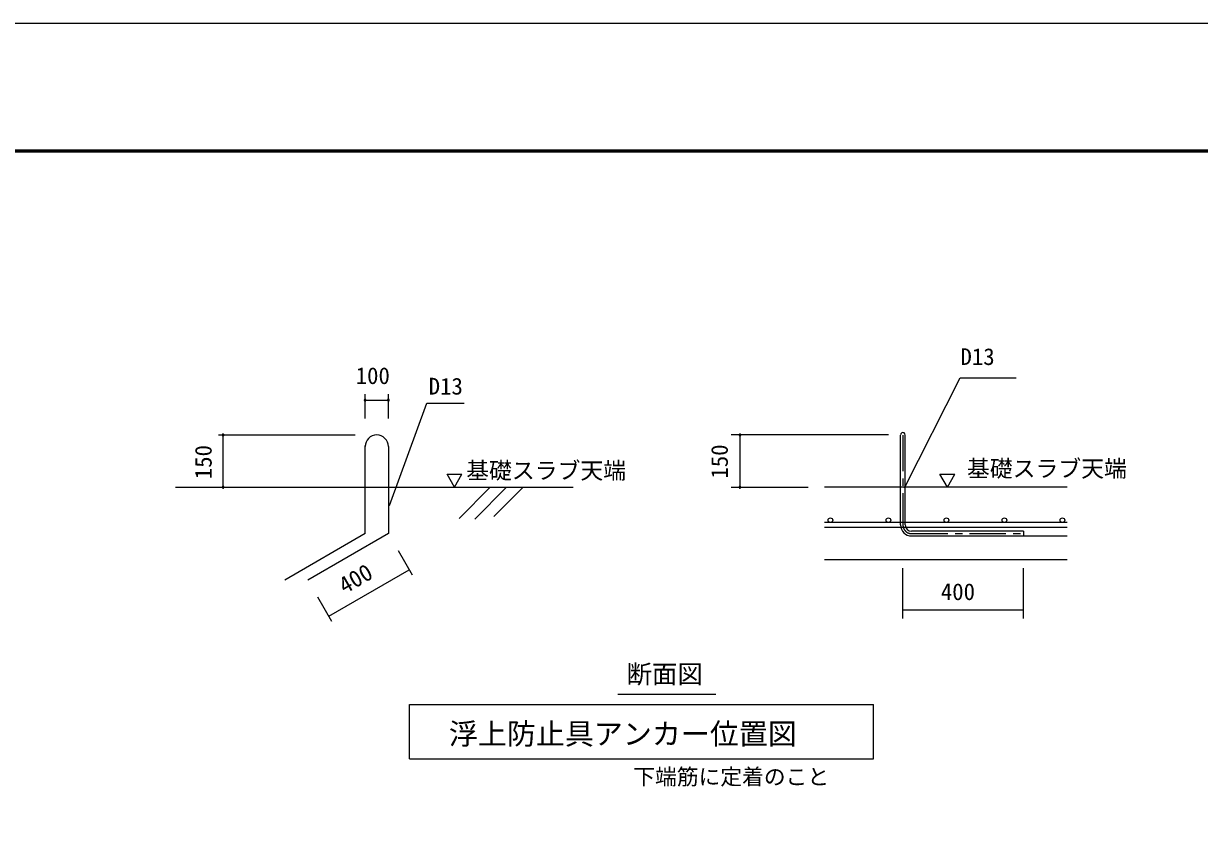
# Model space of a CAD drawing. Units: millimetres, scale not verified. Extents: x -14850 to 14850, y -10500 to 10500.
# Drawn here: x -1370 to 6740, y 4896 to 10500 of the extents above; entities that cross this region are included whole.
import ezdxf
from ezdxf.enums import TextEntityAlignment as Align

# ---------------------------------------------------------------- set-up
doc = ezdxf.new("R2010")
doc.units = ezdxf.units.MM
doc.header["$LTSCALE"] = 50
doc.linetypes.add('CHAIN1', pattern=[8, 5, -1, 1, -1])
for name, color, linetype, lineweight in [('0-4_文字', 5, 'Continuous', 25), ('0-8_図面枠', 7, 'Continuous', 25), ('0-9_Axis_waku', 7, 'Continuous', 25)]:
    doc.layers.add(name, color=color, linetype=linetype, lineweight=lineweight)
doc.styles.add('ＭＳ ゴシック', font='')
doc.styles.get('ＭＳ ゴシック').set_extended_font_data('MS Gothic')

msp = doc.modelspace()

# ---------------------------------------------------------------- linework, layer by layer
at = {"layer": '0-4_文字'}
for p, q in [((986.23, 7902.04), (980.59, 7902.04)), ((986.23, 7908.04), (981.77, 7908.04)), ((990.7, 7908.04), (986.23, 7908.04)), ((991.88, 7902.04), (986.23, 7902.04)), ((1146.23, 7902.04), (1140.59, 7902.04)), ((1146.23, 7908.04), (1141.78, 7908.04)), ((1150.7, 7908.04), (1146.23, 7908.04)), ((1151.88, 7902.04), (1146.23, 7902.04)), ((6.49, 7661.75), (0.85, 7661.75)), ((6.49, 7667.75), (2.03, 7667.75)), ((10.95, 7667.75), (6.49, 7667.75)), ((12.14, 7661.75), (6.49, 7661.75)), ((3570.75, 7661.75), (3565.1, 7661.75)), ((3570.75, 7667.75), (3566.29, 7667.75)), ((3575.21, 7667.75), (3570.75, 7667.75)), ((3576.39, 7661.75), (3570.75, 7661.75)), ((6.49, 7301.72), (0.85, 7301.72)), ((6.49, 7307.72), (2.03, 7307.72)), ((10.95, 7307.72), (6.49, 7307.72)), ((12.14, 7301.72), (6.49, 7301.72)), ((3570.75, 7301.72), (3565.1, 7301.72)), ((3570.75, 7307.72), (3566.29, 7307.72)), ((3575.21, 7307.72), (3570.75, 7307.72)), ((3576.39, 7301.72), (3570.75, 7301.72))]:
    msp.add_line(p, q, dxfattribs=at)
at = {"layer": '0-4_文字', "color": 2}
for p, q in [((986.23, 7776.89), (986.23, 7944.04)), ((986.23, 7904.04), (1146.23, 7904.04)), ((1146.23, 7776.89), (1146.23, 7944.04)), ((-25.14, 7663.75), (917.2, 7663.75)), ((6.49, 7303.72), (6.49, 7663.75)), ((4595.18, 7663.75), (3510.75, 7663.75)), ((3570.75, 7663.75), (3570.75, 7303.72)), ((-25.14, 7303.72), (250.28, 7303.72)), ((3510.75, 7303.72), (4041.04, 7303.72)), ((5828.14, 7303.72), (4153.81, 7303.72)), ((1213.4, 6867.38), (1309.94, 6700.17)), ((735.12, 6414.49), (1289.94, 6734.81)), ((5828.14, 6803.72), (4153.81, 6803.72)), ((4694.82, 6397.92), (4694.82, 6745.79)), ((5526.2, 6397.92), (5526.2, 6745.79)), ((658.59, 6547.06), (755.12, 6379.85)), ((4694.82, 6457.92), (5526.2, 6457.92))]:
    msp.add_line(p, q, dxfattribs=at)
at = {"layer": '0-4_文字', "color": 3}
for p, q in [((1153.78, 7178.63), (1410.93, 7883.78)), ((1410.93, 7883.78), (1668.09, 7883.78)), ((4678.82, 7043.72), (4678.82, 7663.59)), ((4710.82, 7043.72), (4710.82, 7663.59)), ((986.23, 6983.72), (986.23, 7591.02)), ((1146.23, 7583.75), (1146.23, 6983.72)), ((1602.63, 7303.72), (1654, 7392.71)), ((5001.24, 7303.72), (5052.61, 7392.71)), ((-321.24, 7303.72), (2421.93, 7303.72)), ((1848.93, 7303.72), (1633.47, 7088.27)), ((1962.06, 7303.72), (1742.11, 7083.77)), ((2075.2, 7303.72), (1873.06, 7101.58)), ((5828.14, 7060.45), (4153.81, 7060.45)), ((986.23, 6983.72), (432, 6663.73)), ((1146.23, 6983.72), (591.42, 6663.4)), ((4153.81, 7028.45), (5828.14, 7028.45)), ((5526.2, 6999.72), (4754.82, 6999.72)), ((5526.2, 6999.72), (5526.2, 6967.72)), ((4754.82, 6967.72), (5828.14, 6967.72)), ((2729.66, 5876.12), (3405.66, 5876.12)), ((1292.11, 5806.33), (4492.11, 5806.33)), ((1292.11, 5431.33), (1292.11, 5806.33)), ((4492.11, 5431.33), (4492.11, 5806.33)), ((1292.11, 5431.33), (4492.11, 5431.33))]:
    msp.add_line(p, q, dxfattribs=at)
at = {"layer": '0-4_文字', "color": 3, "linetype": 'CHAIN1'}
for p, q in [((4694.82, 7663.59), (4694.82, 7043.72)), ((4754.82, 6983.72), (5526.2, 6983.72))]:
    msp.add_line(p, q, dxfattribs=at)
at = {"layer": '0-4_文字', "color": 3}
for points in [[(4704.94, 7299.21), (5090.67, 8056.92), (5476.4, 8056.92)], [(1602.63, 7303.72), (1551.25, 7392.71), (1654, 7392.71)], [(5001.24, 7303.72), (4949.87, 7392.71), (5052.61, 7392.71)]]:
    msp.add_lwpolyline(points, dxfattribs=at)
at = {"layer": '0-4_文字'}
for points in [[(986.23, 7910.04), (985.48, 7909.99), (984.74, 7909.85), (984.02, 7909.61), (983.34, 7909.29), (982.71, 7908.89), (982.13, 7908.41), (981.61, 7907.86), (981.17, 7907.25), (980.8, 7906.59), (980.53, 7905.89), (980.34, 7905.16), (980.25, 7904.41), (980.23, 7904.04), (986.23, 7904.04)], [(980.23, 7904.04), (980.28, 7903.28), (980.42, 7902.54), (980.65, 7901.83), (980.98, 7901.14), (981.38, 7900.51), (981.86, 7899.93), (982.41, 7899.41), (983.02, 7898.97), (983.68, 7898.61), (984.38, 7898.33), (985.11, 7898.14), (985.86, 7898.05), (986.23, 7898.04), (986.23, 7904.04)], [(992.23, 7904.04), (992.19, 7904.79), (992.04, 7905.53), (991.81, 7906.24), (991.49, 7906.93), (991.09, 7907.56), (990.61, 7908.14), (990.06, 7908.66), (989.45, 7909.1), (988.79, 7909.46), (988.09, 7909.74), (987.36, 7909.93), (986.61, 7910.02), (986.23, 7910.04), (986.23, 7904.04)], [(986.23, 7898.04), (986.99, 7898.08), (987.73, 7898.22), (988.44, 7898.46), (989.12, 7898.78), (989.76, 7899.18), (990.34, 7899.66), (990.86, 7900.21), (991.3, 7900.82), (991.66, 7901.48), (991.94, 7902.18), (992.13, 7902.91), (992.22, 7903.66), (992.23, 7904.04), (986.23, 7904.04)], [(1146.23, 7910.04), (1145.48, 7909.99), (1144.74, 7909.85), (1144.03, 7909.61), (1143.34, 7909.29), (1142.71, 7908.89), (1142.13, 7908.41), (1141.61, 7907.86), (1141.17, 7907.25), (1140.81, 7906.59), (1140.53, 7905.89), (1140.34, 7905.16), (1140.25, 7904.41), (1140.23, 7904.04), (1146.23, 7904.04)], [(1140.23, 7904.04), (1140.28, 7903.28), (1140.42, 7902.54), (1140.66, 7901.83), (1140.98, 7901.14), (1141.38, 7900.51), (1141.86, 7899.93), (1142.41, 7899.41), (1143.02, 7898.97), (1143.68, 7898.61), (1144.38, 7898.33), (1145.11, 7898.14), (1145.86, 7898.05), (1146.23, 7898.04), (1146.23, 7904.04)], [(1152.23, 7904.04), (1152.19, 7904.79), (1152.05, 7905.53), (1151.81, 7906.24), (1151.49, 7906.93), (1151.09, 7907.56), (1150.61, 7908.14), (1150.06, 7908.66), (1149.45, 7909.1), (1148.79, 7909.46), (1148.09, 7909.74), (1147.36, 7909.93), (1146.61, 7910.02), (1146.23, 7910.04), (1146.23, 7904.04)], [(1146.23, 7898.04), (1146.99, 7898.08), (1147.73, 7898.22), (1148.44, 7898.46), (1149.12, 7898.78), (1149.76, 7899.18), (1150.34, 7899.66), (1150.86, 7900.21), (1151.3, 7900.82), (1151.66, 7901.48), (1151.94, 7902.18), (1152.13, 7902.91), (1152.22, 7903.66), (1152.23, 7904.04), (1146.23, 7904.04)], [(6.49, 7669.75), (5.74, 7669.7), (5, 7669.56), (4.28, 7669.33), (3.6, 7669.01), (2.96, 7668.6), (2.38, 7668.12), (1.87, 7667.57), (1.43, 7666.96), (1.06, 7666.3), (0.79, 7665.6), (0.6, 7664.87), (0.5, 7664.13), (0.49, 7663.75), (6.49, 7663.75)], [(0.49, 7663.75), (0.54, 7663), (0.68, 7662.26), (0.91, 7661.54), (1.23, 7660.86), (1.64, 7660.22), (2.12, 7659.64), (2.67, 7659.13), (3.28, 7658.68), (3.94, 7658.32), (4.64, 7658.04), (5.37, 7657.85), (6.11, 7657.76), (6.49, 7657.75), (6.49, 7663.75)], [(12.49, 7663.75), (12.44, 7664.5), (12.3, 7665.24), (12.07, 7665.96), (11.75, 7666.64), (11.35, 7667.28), (10.87, 7667.86), (10.32, 7668.37), (9.71, 7668.81), (9.05, 7669.18), (8.35, 7669.45), (7.62, 7669.64), (6.87, 7669.74), (6.49, 7669.75), (6.49, 7663.75)], [(6.49, 7657.75), (7.24, 7657.8), (7.98, 7657.94), (8.7, 7658.17), (9.38, 7658.49), (10.02, 7658.89), (10.6, 7659.37), (11.11, 7659.92), (11.56, 7660.53), (11.92, 7661.19), (12.2, 7661.89), (12.39, 7662.62), (12.48, 7663.37), (12.49, 7663.75), (6.49, 7663.75)], [(3570.75, 7669.75), (3569.99, 7669.7), (3569.25, 7669.56), (3568.54, 7669.33), (3567.86, 7669.01), (3567.22, 7668.6), (3566.64, 7668.12), (3566.12, 7667.57), (3565.68, 7666.96), (3565.32, 7666.3), (3565.04, 7665.6), (3564.85, 7664.87), (3564.76, 7664.13), (3564.75, 7663.75), (3570.75, 7663.75)], [(3564.75, 7663.75), (3564.79, 7663), (3564.93, 7662.26), (3565.17, 7661.54), (3565.49, 7660.86), (3565.89, 7660.22), (3566.37, 7659.64), (3566.92, 7659.13), (3567.53, 7658.68), (3568.19, 7658.32), (3568.89, 7658.04), (3569.62, 7657.85), (3570.37, 7657.76), (3570.75, 7657.75), (3570.75, 7663.75)], [(3576.75, 7663.75), (3576.7, 7664.5), (3576.56, 7665.24), (3576.32, 7665.96), (3576, 7666.64), (3575.6, 7667.28), (3575.12, 7667.86), (3574.57, 7668.37), (3573.96, 7668.81), (3573.3, 7669.18), (3572.6, 7669.45), (3571.87, 7669.64), (3571.12, 7669.74), (3570.75, 7669.75), (3570.75, 7663.75)], [(3570.75, 7657.75), (3571.5, 7657.8), (3572.24, 7657.94), (3572.95, 7658.17), (3573.64, 7658.49), (3574.27, 7658.89), (3574.85, 7659.37), (3575.37, 7659.92), (3575.81, 7660.53), (3576.18, 7661.19), (3576.45, 7661.89), (3576.64, 7662.62), (3576.73, 7663.37), (3576.75, 7663.75), (3570.75, 7663.75)], [(6.49, 7309.72), (5.74, 7309.68), (5, 7309.53), (4.28, 7309.3), (3.6, 7308.98), (2.96, 7308.58), (2.38, 7308.1), (1.87, 7307.55), (1.43, 7306.94), (1.06, 7306.28), (0.79, 7305.58), (0.6, 7304.85), (0.5, 7304.1), (0.49, 7303.72), (6.49, 7303.72)], [(0.49, 7303.72), (0.54, 7302.97), (0.68, 7302.23), (0.91, 7301.51), (1.23, 7300.83), (1.64, 7300.2), (2.12, 7299.62), (2.67, 7299.1), (3.28, 7298.66), (3.94, 7298.29), (4.64, 7298.02), (5.37, 7297.83), (6.11, 7297.73), (6.49, 7297.72), (6.49, 7303.72)], [(12.49, 7303.72), (12.44, 7304.47), (12.3, 7305.21), (12.07, 7305.93), (11.75, 7306.61), (11.35, 7307.25), (10.87, 7307.83), (10.32, 7308.35), (9.71, 7308.79), (9.05, 7309.15), (8.35, 7309.43), (7.62, 7309.62), (6.87, 7309.71), (6.49, 7309.72), (6.49, 7303.72)], [(6.49, 7297.72), (7.24, 7297.77), (7.98, 7297.91), (8.7, 7298.14), (9.38, 7298.46), (10.02, 7298.87), (10.6, 7299.35), (11.11, 7299.9), (11.56, 7300.51), (11.92, 7301.17), (12.2, 7301.87), (12.39, 7302.6), (12.48, 7303.35), (12.49, 7303.72), (6.49, 7303.72)], [(3570.75, 7309.72), (3569.99, 7309.68), (3569.25, 7309.53), (3568.54, 7309.3), (3567.86, 7308.98), (3567.22, 7308.58), (3566.64, 7308.1), (3566.12, 7307.55), (3565.68, 7306.94), (3565.32, 7306.28), (3565.04, 7305.58), (3564.85, 7304.85), (3564.76, 7304.1), (3564.75, 7303.72), (3570.75, 7303.72)], [(3564.75, 7303.72), (3564.79, 7302.97), (3564.93, 7302.23), (3565.17, 7301.51), (3565.49, 7300.83), (3565.89, 7300.2), (3566.37, 7299.62), (3566.92, 7299.1), (3567.53, 7298.66), (3568.19, 7298.29), (3568.89, 7298.02), (3569.62, 7297.83), (3570.37, 7297.73), (3570.75, 7297.72), (3570.75, 7303.72)], [(3576.75, 7303.72), (3576.7, 7304.47), (3576.56, 7305.21), (3576.32, 7305.93), (3576, 7306.61), (3575.6, 7307.25), (3575.12, 7307.83), (3574.57, 7308.35), (3573.96, 7308.79), (3573.3, 7309.15), (3572.6, 7309.43), (3571.87, 7309.62), (3571.12, 7309.71), (3570.75, 7309.72), (3570.75, 7303.72)], [(3570.75, 7297.72), (3571.5, 7297.77), (3572.24, 7297.91), (3572.95, 7298.14), (3573.64, 7298.46), (3574.27, 7298.87), (3574.85, 7299.35), (3575.37, 7299.9), (3575.81, 7300.51), (3576.18, 7301.17), (3576.45, 7301.87), (3576.64, 7302.6), (3576.73, 7303.35), (3576.75, 7303.72), (3570.75, 7303.72)]]:
    msp.add_lwpolyline(points, close=True, dxfattribs=at)
at = {"layer": '0-4_文字', "color": 3}
for centre in [(4194.82, 7076.45), (4594.82, 7076.45), (4994.82, 7076.45), (5394.82, 7076.45), (5794.82, 7076.45)]:
    msp.add_circle(centre, 16, dxfattribs=at)
for centre, radius, start, end in [((1066.23, 7583.75), 80, 0, 180), ((4694.82, 7663.75), 16, 359.4274, 180), ((4754.82, 7043.72), 76, 180, 270), ((4754.82, 7043.72), 44, 180, 270)]:
    msp.add_arc(centre, radius, start, end, dxfattribs=at)
at = {"layer": '0-4_文字', "color": 3, "linetype": 'CHAIN1'}
msp.add_arc((4754.82, 7043.72), 60, 180, 270, dxfattribs=at)
at = {"layer": '0-8_図面枠'}
msp.add_lwpolyline([(-14850, -10500), (14850, -10500), (14850, 10500), (-14850, 10500)], close=True, dxfattribs=at)
at = {"layer": '0-9_Axis_waku'}
for p, q in [((-12964, 9629), (14014, 9629)), ((-12963, 9628), (14013, 9628)), ((-12962, 9627), (14012, 9627)), ((-12961, 9626), (14011, 9626)), ((-12960, 9625), (14010, 9625)), ((-12959, 9624), (14009, 9624)), ((-12958, 9623), (14008, 9623)), ((-12957, 9622), (14007, 9622)), ((-12956, 9621), (14006, 9621)), ((-12955, 9620), (14005, 9620)), ((-12954, 9619), (14004, 9619)), ((-12953, 9618), (14003, 9618)), ((-12952, 9617), (14002, 9617)), ((-12951, 9616), (14001, 9616)), ((-12950, 9615), (14000, 9615))]:
    msp.add_line(p, q, dxfattribs=at)

# ---------------------------------------------------------------- texts
at = {"layer": '0-4_文字', "color": 4, "style": 'ＭＳ ゴシック'}
for s, height, p in [('D13', 115.5, (5091.93, 8111.51)), ('100', 115.5, (920.98, 7980.22)), ('D13', 115.5, (1424.41, 7907.66)), ('基礎スラブ天端', 115.5, (1682.93, 7326.65)), ('基礎スラブ天端', 115.5, (5136.55, 7340.1)), ('400', 115.5, (4956.37, 6490.99)), ('断面図', 128.4, (2789.1, 5912.6)), ('浮上防止具アンカー位置図', 146.6, (1563.77, 5486.41)), ('下端筋に定着のこと', 110, (2835.52, 5219.85))]:
    msp.add_text(s, height=height, dxfattribs=at).set_placement(p, align=Align.BOTTOM_LEFT)
for s, rotation, p in [('150', 90, (-37.54, 7358.64)), ('150', 90, (3522.18, 7363.02)), ('400', 30, (863.78, 6534.75))]:
    msp.add_text(s, height=115.5, rotation=rotation, dxfattribs=at).set_placement(p, align=Align.BOTTOM_LEFT)

doc.saveas('drawing.dxf')
